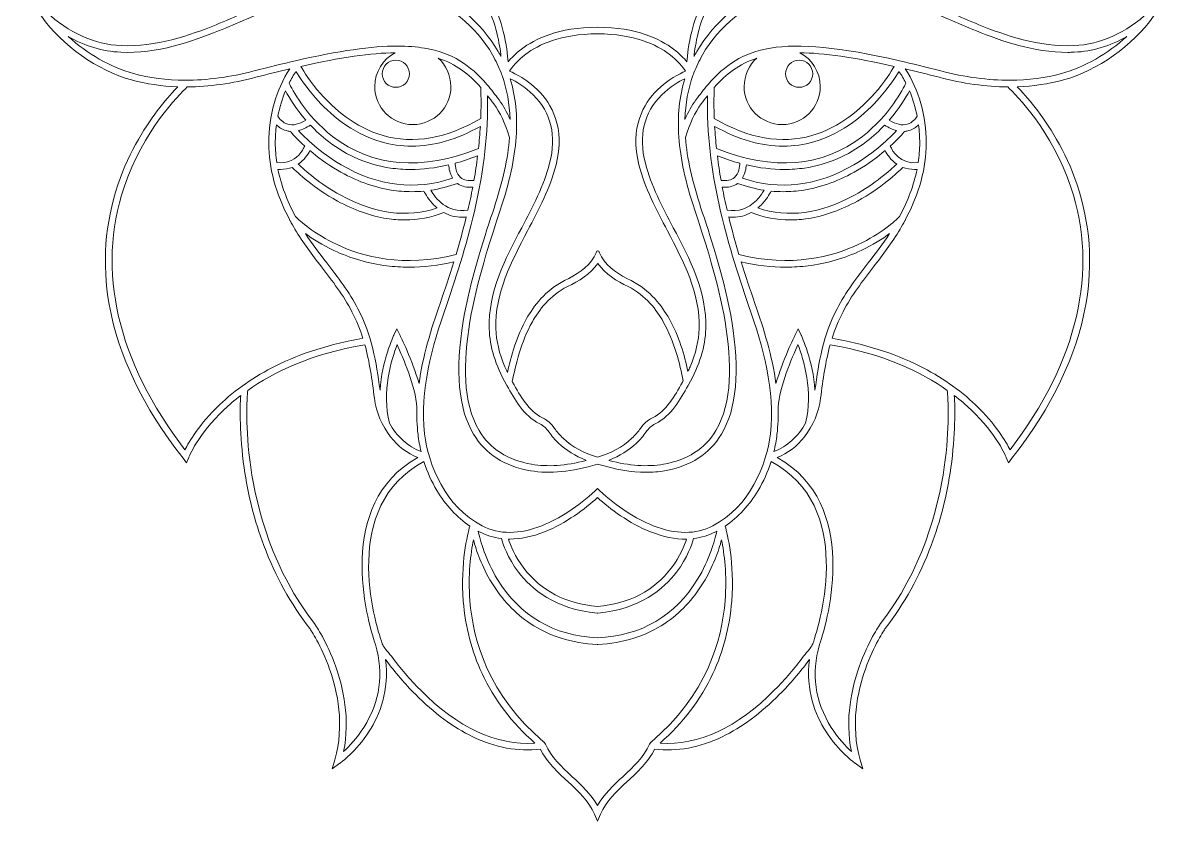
# Model space of a CAD drawing. Extents: x 126 to 8914, y -5970 to -48.
# Drawn here: x 126 to 2874, y -2950 to -1042 of the extents above; entities that cross this region are included whole.
import ezdxf

# ---------------------------------------------------------------- set-up
doc = ezdxf.new("R2010")
doc.units = 0
doc.header["$MEASUREMENT"] = 0
doc.layers.add('Layer 1', color=7, linetype='Continuous')

msp = doc.modelspace()

# ---------------------------------------------------------------- linework, layer by layer
at = {"layer": 'Layer 1', "lineweight": 0}
for points, knots in [([(2818.2, -1015.3), (2765, -1065), (2703.3, -1092.9), (2639.9, -1095.7), (2556.4, -1099.4), (2474.4, -1071), (2412.3, -1045.8), (2390.1, -1036.9), (2367.8, -1027.2), (2346.2, -1017.8), (2338, -1014.2), (2329.7, -1010.7), (2321.4, -1007.1), (2370.2, -1008), (2426, -1006.8), (2512.8, -924.2), (2568.5, -871.3), (2641.9, -797.7), (2625.5, -711.4), (2622.2, -694), (2610.8, -652.6), (2559.8, -612.1), (2565, -621.9), (2601.6, -692.4), (2569.2, -747.3), (2553.9, -773.3), (2526.5, -791.3), (2469.7, -803.5), (2455.3, -806.6), (2439.5, -809), (2422.5, -810.6), (2491.6, -734.3), (2533.4, -634.2), (2546.8, -512.6), (2561.6, -378), (2537.8, -251.8), (2515.2, -169.7), (2510.5, -152.8), (2505.4, -135.8), (2499.9, -119.2), (2495.8, -106.9), (2490.7, -97.4), (2484.7, -90.8), (2484.7, -90.8), (2488.8, -88.5), (2488.8, -88.5), (2487.9, -87), (2467.2, -52.3), (2420.3, -49.9), (2389.9, -48.4), (2355.8, -60.8), (2318.9, -87), (2293.4, -105), (2266.5, -129.8), (2238.3, -160.9), (2186.6, -191.5), (2146.1, -218.9), (2111, -247.1), (2058.7, -289.1), (2001.1, -329.2), (1934, -338.5), (1877.1, -346.5), (1826, -328.7), (1771.8, -310), (1743.8, -300.3), (1714.9, -290.2), (1685.2, -284.1), (1598.3, -266.2), (1534.6, -281.6), (1500, -328.6), (1465.4, -281.6), (1401.7, -266.2), (1314.8, -284.1), (1285.1, -290.2), (1256.2, -300.3), (1228.2, -310), (1174, -328.7), (1122.9, -346.5), (1066, -338.5), (998.9, -329.2), (941.3, -289.1), (889, -247.1), (853.9, -218.9), (813.4, -191.5), (761.7, -160.9), (733.5, -129.8), (706.6, -105), (681.1, -87), (644.2, -60.8), (610.1, -48.3), (579.7, -49.9), (532.8, -52.3), (512.1, -87), (511.2, -88.5), (511.2, -88.5), (515.3, -90.8), (515.3, -90.8), (509.3, -97.4), (504.2, -106.9), (500.1, -119.2), (494.6, -135.8), (489.5, -152.8), (484.8, -169.7), (462.2, -251.8), (438.4, -378), (453.2, -512.6), (466.6, -634.2), (508.4, -734.3), (577.5, -810.6), (560.5, -809), (544.7, -806.6), (530.3, -803.5), (473.5, -791.3), (446.1, -773.3), (430.8, -747.3), (398.4, -692.4), (435, -621.9), (440.2, -612.1), (389.2, -652.6), (377.8, -694), (374.5, -711.4), (358.1, -797.7), (431.5, -871.3), (487.2, -924.2), (574, -1006.8), (629.8, -1008), (678.6, -1007.1), (670.3, -1010.7), (662, -1014.2), (653.8, -1017.8), (632.2, -1027.2), (609.9, -1036.9), (587.7, -1045.8), (525.6, -1071), (443.6, -1099.4), (360.1, -1095.7), (296.7, -1092.9), (235, -1065), (181.8, -1015.3), (181.8, -1015.3), (125.6, -962.7), (125.6, -962.7), (125.6, -962.7), (169.9, -1025.6), (169.9, -1025.6), (219.5, -1095.9), (304.1, -1155.6), (385.5, -1177.8), (420.7, -1187.4), (457.7, -1192.8), (496.2, -1194.1), (485.3, -1205.2), (470, -1221.9), (452.7, -1244), (422.4, -1282.9), (380.4, -1346.6), (352.7, -1428.6), (321.6, -1520.9), (314.5, -1617.2), (331.8, -1714.7), (353.2, -1836.3), (412.7, -1960.2), (508.5, -2082.8), (508.5, -2082.8), (517, -2093.8), (517, -2093.8), (517, -2093.8), (522.1, -2080.8), (522.1, -2080.8), (522.3, -2080.3), (543.7, -2026.1), (607, -1966), (618.2, -1955.3), (631.3, -1944), (646.4, -1932.5), (644.6, -1962.4), (643.3, -2025.3), (654.7, -2105.3), (663.9, -2170.2), (679.7, -2232.8), (701.7, -2291.3), (729.1, -2364.4), (766.1, -2431.2), (811.9, -2490), (813.7, -2492.8), (839.3, -2530.8), (859.2, -2586.9), (878, -2640), (895.4, -2720.7), (871.6, -2803.6), (871.6, -2803.6), (865.3, -2825.4), (865.3, -2825.4), (865.3, -2825.4), (883.8, -2812.2), (883.8, -2812.2), (885.3, -2811.1), (922.6, -2784.3), (953.8, -2735.3), (978.5, -2696.6), (1003, -2637.5), (992.6, -2563.6), (993.2, -2564.3), (993.7, -2565.1), (994.2, -2565.7), (1015.9, -2594.9), (1039.4, -2622.3), (1064.2, -2647.2), (1108.9, -2692.2), (1155.1, -2726.3), (1201.4, -2748.7), (1255.4, -2774.7), (1309.8, -2784.7), (1363.3, -2778.5), (1378.6, -2809.1), (1404, -2832.8), (1428.7, -2855.8), (1454.9, -2880.1), (1479.6, -2903.2), (1492.7, -2933.5), (1492.7, -2933.5), (1500, -2950.2), (1500, -2950.2), (1500, -2950.2), (1507.3, -2933.5), (1507.3, -2933.5), (1520.4, -2903.2), (1545.1, -2880.1), (1571.3, -2855.8), (1596, -2832.8), (1621.4, -2809.1), (1636.7, -2778.5), (1690.2, -2784.7), (1744.6, -2774.7), (1798.6, -2748.7), (1844.9, -2726.3), (1891.1, -2692.2), (1935.8, -2647.2), (1960.6, -2622.3), (1984.1, -2594.9), (2005.8, -2565.7), (2006.3, -2565.1), (2006.8, -2564.3), (2007.4, -2563.6), (1997, -2637.5), (2021.5, -2696.6), (2046.2, -2735.3), (2077.4, -2784.3), (2114.7, -2811.1), (2116.2, -2812.2), (2116.2, -2812.2), (2134.7, -2825.4), (2134.7, -2825.4), (2134.7, -2825.4), (2128.4, -2803.6), (2128.4, -2803.6), (2104.6, -2720.7), (2122, -2640), (2140.8, -2586.9), (2160.7, -2530.8), (2186.3, -2492.7), (2188.1, -2490), (2233.9, -2431.2), (2270.9, -2364.4), (2298.3, -2291.3), (2320.3, -2232.8), (2336.1, -2170.2), (2345.3, -2105.3), (2356.7, -2025.3), (2355.4, -1962.4), (2353.6, -1932.5), (2368.7, -1944), (2381.8, -1955.3), (2393, -1966), (2456.3, -2026.1), (2477.7, -2080.3), (2477.9, -2080.8), (2477.9, -2080.8), (2482.9, -2093.8), (2482.9, -2093.8), (2482.9, -2093.8), (2491.5, -2082.8), (2491.5, -2082.8), (2587.3, -1960.2), (2646.8, -1836.3), (2668.2, -1714.7), (2685.5, -1617.2), (2678.4, -1520.9), (2647.3, -1428.6), (2619.6, -1346.6), (2577.6, -1282.9), (2547.3, -1244), (2530, -1221.9), (2514.7, -1205.2), (2503.8, -1194.1), (2542.3, -1192.8), (2579.3, -1187.4), (2614.5, -1177.8), (2695.9, -1155.6), (2780.5, -1095.9), (2830.1, -1025.6), (2830.1, -1025.6), (2874.4, -962.7), (2874.4, -962.7), (2874.4, -962.7), (2818.2, -1015.3), (2818.2, -1015.3)], [0, 0, 0, 0, 1, 1, 1, 2, 2, 2, 3, 3, 3, 4, 4, 4, 5, 5, 5, 6, 6, 6, 7, 7, 7, 8, 8, 8, 9, 9, 9, 10, 10, 10, 11, 11, 11, 12, 12, 12, 13, 13, 13, 14, 14, 14, 15, 15, 15, 16, 16, 16, 17, 17, 17, 18, 18, 18, 19, 19, 19, 20, 20, 20, 21, 21, 21, 22, 22, 22, 23, 23, 23, 24, 24, 24, 25, 25, 25, 26, 26, 26, 27, 27, 27, 28, 28, 28, 29, 29, 29, 30, 30, 30, 31, 31, 31, 32, 32, 32, 33, 33, 33, 34, 34, 34, 35, 35, 35, 36, 36, 36, 37, 37, 37, 38, 38, 38, 39, 39, 39, 40, 40, 40, 41, 41, 41, 42, 42, 42, 43, 43, 43, 44, 44, 44, 45, 45, 45, 46, 46, 46, 47, 47, 47, 48, 48, 48, 49, 49, 49, 50, 50, 50, 51, 51, 51, 52, 52, 52, 53, 53, 53, 54, 54, 54, 55, 55, 55, 56, 56, 56, 57, 57, 57, 58, 58, 58, 59, 59, 59, 60, 60, 60, 61, 61, 61, 62, 62, 62, 63, 63, 63, 64, 64, 64, 65, 65, 65, 66, 66, 66, 67, 67, 67, 68, 68, 68, 69, 69, 69, 70, 70, 70, 71, 71, 71, 72, 72, 72, 73, 73, 73, 74, 74, 74, 75, 75, 75, 76, 76, 76, 77, 77, 77, 78, 78, 78, 79, 79, 79, 80, 80, 80, 81, 81, 81, 82, 82, 82, 83, 83, 83, 84, 84, 84, 85, 85, 85, 86, 86, 86, 87, 87, 87, 88, 88, 88, 89, 89, 89, 90, 90, 90, 91, 91, 91, 92, 92, 92, 93, 93, 93, 94, 94, 94, 95, 95, 95, 96, 96, 96, 97, 97, 97, 98, 98, 98, 99, 99, 99, 100, 100, 100, 101, 101, 101, 102, 102, 102, 102]), ([(498.1, -912.7), (423.1, -841.4), (386.8, -774.2), (390.3, -712.9), (391.5, -691.2), (397.7, -673.1), (405.2, -658.7), (398.1, -687.3), (396.5, -723.6), (417.5, -755.9), (452.4, -809.6), (538.1, -833.8), (672.9, -828.3), (672.9, -828.3), (672.9, -828.3), (672.9, -828.3), (672.9, -828.3), (672.9, -828.3), (673, -828.3), (706.6, -826.9), (743.4, -823.7), (783.1, -818.6), (951.4, -797), (1079.7, -825), (1164.3, -901.8), (1221.6, -953.9), (1247.5, -1019.4), (1259.1, -1065.2), (1264.7, -1087.2), (1267.6, -1106.8), (1269.1, -1122), (1269.1, -1122), (1269.1, -1122), (1269.1, -1122), (1269.1, -1122), (1269.1, -1121.9), (1269.1, -1121.9), (1267.1, -1118), (1264.9, -1114.1), (1262.7, -1110.2), (1221, -1037.7), (1151.5, -981.1), (1072, -955.1), (995.2, -929.9), (904.6, -930.9), (810, -958), (778, -967.2), (746.6, -978.9), (715.9, -991.4), (715.9, -991.4), (715.9, -991.4), (715.9, -991.4), (715.9, -991.4), (715.9, -991.4), (715.9, -991.4), (704.5, -990.7), (693.3, -991), (682.5, -991.2), (633.4, -992.2), (582.7, -993.2), (498.1, -912.7)], [0, 0, 0, 0, 1, 1, 1, 2, 2, 2, 3, 3, 3, 4, 4, 4, 5, 5, 5, 6, 6, 6, 7, 7, 7, 8, 8, 8, 9, 9, 9, 10, 10, 10, 11, 11, 11, 12, 12, 12, 13, 13, 13, 14, 14, 14, 15, 15, 15, 16, 16, 16, 17, 17, 17, 18, 18, 18, 19, 19, 19, 20, 20, 20, 20]), ([(2582.5, -755.9), (2603.5, -723.6), (2601.9, -687.3), (2594.8, -658.7), (2602.3, -673.1), (2608.5, -691.2), (2609.7, -712.9), (2613.2, -774.2), (2576.9, -841.4), (2501.9, -912.7), (2417.3, -993.2), (2366.6, -992.2), (2317.5, -991.2), (2306.7, -991), (2295.5, -990.7), (2284.1, -991.4), (2284.1, -991.4), (2284.1, -991.4), (2284.1, -991.4), (2284.1, -991.4), (2284.1, -991.4), (2284.1, -991.4), (2253.4, -978.9), (2222, -967.2), (2190, -958), (2095.4, -930.9), (2004.8, -929.9), (1928, -955.1), (1848.5, -981.1), (1779, -1037.7), (1737.3, -1110.2), (1735.1, -1114.1), (1732.9, -1118), (1730.9, -1122), (1730.9, -1122), (1730.9, -1122), (1730.9, -1122), (1732.4, -1106.8), (1735.3, -1087.2), (1740.9, -1065.2), (1752.5, -1019.4), (1778.4, -953.9), (1835.7, -901.8), (1920.3, -825), (2048.6, -797), (2216.9, -818.6), (2256.6, -823.7), (2293.4, -826.9), (2327, -828.3), (2327.1, -828.3), (2327.1, -828.3), (2327.1, -828.3), (2327.1, -828.3), (2327.1, -828.3), (2327.1, -828.3), (2461.9, -833.8), (2547.6, -809.6), (2582.5, -755.9)], [0, 0, 0, 0, 1, 1, 1, 2, 2, 2, 3, 3, 3, 4, 4, 4, 5, 5, 5, 6, 6, 6, 7, 7, 7, 8, 8, 8, 9, 9, 9, 10, 10, 10, 11, 11, 11, 12, 12, 12, 13, 13, 13, 14, 14, 14, 15, 15, 15, 16, 16, 16, 17, 17, 17, 18, 18, 18, 19, 19, 19, 19]), ([(1681.9, -1104), (1650.5, -1080.2), (1593.4, -1051.8), (1500, -1051.8), (1406.6, -1051.8), (1349.5, -1080.2), (1318.1, -1104), (1303.9, -1114.8), (1293.5, -1125.6), (1286.1, -1134.7), (1286.1, -1134.7), (1286.1, -1134.7), (1286.1, -1134.7), (1285.1, -1118.2), (1282.3, -1092.3), (1274.6, -1061.9), (1262.5, -1013.9), (1235.4, -945.2), (1175, -890.2), (1174.5, -889.7), (1173.9, -889.2), (1173.3, -888.7), (1176.6, -876.8), (1189.6, -837.3), (1227.3, -800.6), (1286.8, -742.8), (1380.8, -718.2), (1499.3, -729.4), (1499.3, -729.4), (1500, -729.5), (1500, -729.5), (1500, -729.5), (1500.7, -729.4), (1500.7, -729.4), (1619.2, -718.2), (1713.2, -742.8), (1772.7, -800.6), (1810.4, -837.3), (1823.4, -876.8), (1826.7, -888.7), (1826.1, -889.2), (1825.5, -889.7), (1825, -890.2), (1764.6, -945.2), (1737.5, -1013.9), (1725.4, -1061.9), (1717.7, -1092.3), (1714.9, -1118.2), (1713.9, -1134.7), (1713.9, -1134.7), (1713.9, -1134.7), (1713.9, -1134.7), (1706.5, -1125.6), (1696.1, -1114.8), (1681.9, -1104)], [0, 0, 0, 0, 1, 1, 1, 2, 2, 2, 3, 3, 3, 4, 4, 4, 5, 5, 5, 6, 6, 6, 7, 7, 7, 8, 8, 8, 9, 9, 9, 10, 10, 10, 11, 11, 11, 12, 12, 12, 13, 13, 13, 14, 14, 14, 15, 15, 15, 16, 16, 16, 17, 17, 17, 18, 18, 18, 18]), ([(233.6, -1073.7), (273.4, -1096.7), (316, -1109.6), (359.4, -1111.5), (446, -1115.4), (530.1, -1086.3), (593.7, -1060.5), (616, -1051.5), (638.4, -1041.7), (660.1, -1032.3), (710, -1010.7), (761.5, -988.3), (814.3, -973.2), (905.9, -947), (993.3, -945.9), (1067, -970.1), (1142.9, -994.9), (1209.2, -1048.9), (1249, -1118.1), (1257, -1132), (1263.8, -1146.3), (1269.5, -1161.2), (1270.2, -1163.1), (1271, -1165.1), (1271.7, -1167), (1283.4, -1199.6), (1289.7, -1234.5), (1290.7, -1272.3), (1282.9, -1254.3), (1274.2, -1238.7), (1264.7, -1225.8), (1255.1, -1212.8), (1245.7, -1200.7), (1236.2, -1189.6), (1235.9, -1189.3), (1235.7, -1189.1), (1235.5, -1188.8), (1195.4, -1142.3), (1153, -1112.9), (1086.3, -1101.8), (1066.9, -1098.6), (1045.7, -1096.9), (1022, -1096.9), (960.1, -1096.9), (881.5, -1108.2), (777.7, -1131.9), (777.7, -1131.9), (777.6, -1131.9), (777.6, -1131.9), (777.6, -1131.9), (777.6, -1131.9), (777.6, -1131.9), (746.9, -1138.9), (714, -1147), (678.6, -1156.3), (620.8, -1171.3), (565.5, -1178.8), (513.3, -1178.6), (513.3, -1178.6), (513.3, -1178.6), (513.3, -1178.6), (513.3, -1178.6), (512.9, -1178.2), (512.9, -1178.2), (512.9, -1178.3), (512.7, -1178.4), (512.5, -1178.6), (469.4, -1178.4), (428.4, -1173.1), (389.7, -1162.6), (335, -1147.6), (278.7, -1115), (233.6, -1073.7)], [0, 0, 0, 0, 1, 1, 1, 2, 2, 2, 3, 3, 3, 4, 4, 4, 5, 5, 5, 6, 6, 6, 7, 7, 7, 8, 8, 8, 9, 9, 9, 10, 10, 10, 11, 11, 11, 12, 12, 12, 13, 13, 13, 14, 14, 14, 15, 15, 15, 16, 16, 16, 17, 17, 17, 18, 18, 18, 19, 19, 19, 20, 20, 20, 21, 21, 21, 22, 22, 22, 23, 23, 23, 24, 24, 24, 24]), ([(2610.3, -1162.6), (2571.6, -1173.1), (2530.6, -1178.4), (2487.5, -1178.6), (2487.3, -1178.4), (2487.1, -1178.3), (2487.1, -1178.2), (2487.1, -1178.2), (2486.7, -1178.6), (2486.7, -1178.6), (2486.7, -1178.6), (2486.7, -1178.6), (2486.7, -1178.6), (2434.5, -1178.8), (2379.2, -1171.3), (2321.4, -1156.3), (2286, -1147), (2253.1, -1138.9), (2222.4, -1131.9), (2222.4, -1131.9), (2222.4, -1131.9), (2222.4, -1131.9), (2222.4, -1131.9), (2222.3, -1131.9), (2222.3, -1131.9), (2078.8, -1099.2), (1983.7, -1090.1), (1913.7, -1101.8), (1847, -1112.9), (1804.6, -1142.3), (1764.5, -1188.8), (1764.3, -1189.1), (1764.1, -1189.4), (1763.8, -1189.6), (1754.3, -1200.7), (1744.9, -1212.8), (1735.3, -1225.8), (1725.8, -1238.7), (1717.1, -1254.3), (1709.3, -1272.3), (1710.3, -1234.5), (1716.6, -1199.6), (1728.3, -1167.1), (1729, -1165.1), (1729.8, -1163.1), (1730.5, -1161.1), (1736.2, -1146.3), (1743, -1132), (1751, -1118.1), (1790.8, -1048.9), (1857.1, -994.9), (1933, -970.1), (2006.7, -945.9), (2094.1, -947), (2185.7, -973.2), (2238.5, -988.3), (2290, -1010.7), (2339.9, -1032.3), (2361.6, -1041.7), (2384, -1051.5), (2406.3, -1060.5), (2466.1, -1084.7), (2543.9, -1111.9), (2624.9, -1111.9), (2630.1, -1111.9), (2635.4, -1111.7), (2640.6, -1111.5), (2684, -1109.6), (2726.6, -1096.7), (2766.4, -1073.7), (2721.3, -1115), (2665, -1147.6), (2610.3, -1162.6)], [0, 0, 0, 0, 1, 1, 1, 2, 2, 2, 3, 3, 3, 4, 4, 4, 5, 5, 5, 6, 6, 6, 7, 7, 7, 8, 8, 8, 9, 9, 9, 10, 10, 10, 11, 11, 11, 12, 12, 12, 13, 13, 13, 14, 14, 14, 15, 15, 15, 16, 16, 16, 17, 17, 17, 18, 18, 18, 19, 19, 19, 20, 20, 20, 21, 21, 21, 22, 22, 22, 23, 23, 23, 24, 24, 24, 24]), ([(1642.8, -1202.1), (1610.3, -1234.3), (1576.4, -1291.5), (1599.1, -1380.8), (1613.3, -1436.2), (1640.7, -1488.3), (1667.3, -1538.7), (1705.8, -1612), (1745.7, -1687.7), (1743.3, -1772.6), (1742.4, -1801.4), (1735.2, -1832), (1721.5, -1863.7), (1719.9, -1867.4), (1718.3, -1871.2), (1716.5, -1874.9), (1708.1, -1837.1), (1694.7, -1790), (1671.2, -1748.4), (1654.9, -1719.6), (1626, -1680.5), (1580.4, -1657.9), (1553.5, -1644.6), (1525, -1627.6), (1509.7, -1601.3), (1507.2, -1596.9), (1505, -1592.3), (1503.3, -1587.4), (1503.3, -1587.4), (1500.8, -1586.6), (1500.8, -1586.6), (1500.8, -1586.6), (1498.3, -1587.4), (1498.3, -1587.4), (1496.6, -1592.3), (1494.4, -1596.9), (1491.9, -1601.3), (1476.5, -1627.6), (1448, -1644.6), (1421.2, -1657.9), (1375.6, -1680.5), (1346.7, -1719.6), (1330.4, -1748.4), (1306.4, -1790.9), (1293, -1839), (1284.6, -1877.2), (1282.4, -1872.7), (1280.4, -1868.2), (1278.5, -1863.7), (1264.9, -1832), (1257.6, -1801.4), (1256.7, -1772.6), (1254.3, -1687.7), (1294.2, -1612), (1332.7, -1538.7), (1359.3, -1488.3), (1386.7, -1436.2), (1400.9, -1380.8), (1423.6, -1291.5), (1389.7, -1234.3), (1357.2, -1202.1), (1331.7, -1176.8), (1303.6, -1162.8), (1289.7, -1156.8), (1295.4, -1147.8), (1307.4, -1131.8), (1328.5, -1116), (1358, -1093.9), (1411.6, -1067.6), (1500, -1067.6), (1588.4, -1067.6), (1642, -1093.9), (1671.5, -1116), (1692.6, -1131.8), (1704.7, -1147.9), (1710.3, -1156.8), (1696.4, -1162.8), (1668.3, -1176.8), (1642.8, -1202.1)], [0, 0, 0, 0, 1, 1, 1, 2, 2, 2, 3, 3, 3, 4, 4, 4, 5, 5, 5, 6, 6, 6, 7, 7, 7, 8, 8, 8, 9, 9, 9, 10, 10, 10, 11, 11, 11, 12, 12, 12, 13, 13, 13, 14, 14, 14, 15, 15, 15, 16, 16, 16, 17, 17, 17, 18, 18, 18, 19, 19, 19, 20, 20, 20, 21, 21, 21, 22, 22, 22, 23, 23, 23, 24, 24, 24, 25, 25, 25, 26, 26, 26, 26]), ([(967.1, -1193.6), (967.1, -1243.9), (1007.9, -1284.6), (1058.1, -1284.6), (1108.4, -1284.6), (1149.2, -1243.9), (1149.2, -1193.6), (1149.2, -1166.7), (1137.5, -1142.5), (1119, -1125.9), (1161.3, -1139.5), (1192, -1163.4), (1220.6, -1195.8), (1221.6, -1220.8), (1221.6, -1245.6), (1220.6, -1270), (1138.9, -1318.1), (1060.4, -1331.8), (987, -1310.8), (919.4, -1291.5), (868.4, -1245.6), (837.5, -1210.5), (813.2, -1183), (797.2, -1157.6), (790.1, -1145.3), (790.1, -1145.3), (790.1, -1145.3), (790.1, -1145.3), (886, -1123.8), (958.8, -1113.4), (1016.3, -1112.7), (987.1, -1127.9), (967.1, -1158.4), (967.1, -1193.6)], [0, 0, 0, 0, 1, 1, 1, 2, 2, 2, 3, 3, 3, 4, 4, 4, 5, 5, 5, 6, 6, 6, 7, 7, 7, 8, 8, 8, 9, 9, 9, 10, 10, 10, 11, 11, 11, 11]), ([(1881, -1125.9), (1862.5, -1142.5), (1850.8, -1166.7), (1850.8, -1193.6), (1850.8, -1243.9), (1891.6, -1284.6), (1941.9, -1284.6), (1992.1, -1284.6), (2032.9, -1243.9), (2032.9, -1193.6), (2032.9, -1158.4), (2012.9, -1127.9), (1983.7, -1112.7), (2041.2, -1113.4), (2114, -1123.8), (2209.9, -1145.3), (2209.9, -1145.3), (2209.9, -1145.3), (2209.9, -1145.3), (2202.8, -1157.6), (2186.8, -1183), (2162.5, -1210.5), (2131.6, -1245.6), (2080.6, -1291.5), (2013, -1310.8), (1939.6, -1331.8), (1861.1, -1318.1), (1779.4, -1270), (1778.4, -1245.6), (1778.4, -1220.8), (1779.4, -1195.8), (1808, -1163.4), (1838.7, -1139.5), (1881, -1125.9)], [0, 0, 0, 0, 1, 1, 1, 2, 2, 2, 3, 3, 3, 4, 4, 4, 5, 5, 5, 6, 6, 6, 7, 7, 7, 8, 8, 8, 9, 9, 9, 10, 10, 10, 11, 11, 11, 11]), ([(595.3, -1955.2), (547.4, -2001), (523, -2042.7), (512.9, -2062.7), (350.9, -1850.5), (300.6, -1633.4), (367.5, -1434.4), (412.7, -1299.8), (497.9, -1213.9), (518.6, -1194.5), (570.6, -1194.1), (625.4, -1186.5), (682.6, -1171.6), (711.2, -1164.1), (738.2, -1157.4), (763.6, -1151.4), (763.6, -1151.4), (763.6, -1151.4), (763.6, -1151.4), (731.4, -1200.8), (713.3, -1264.1), (713.4, -1328.8), (713.5, -1388.5), (729.9, -1448.5), (763.3, -1511.8), (763.3, -1511.8), (762.8, -1512.3), (762.8, -1512.3), (762.9, -1512.5), (763.6, -1513.2), (764.6, -1514.3), (768.3, -1521.1), (772.2, -1528), (776.2, -1534.9), (794.9, -1566.8), (817.6, -1596.2), (839.6, -1624.7), (865.6, -1658.5), (892.5, -1693.5), (912.6, -1732.3), (923.7, -1753.8), (932.2, -1774.8), (938.9, -1795.8), (861.9, -1809), (791.8, -1831.1), (730.4, -1861.6), (679.1, -1887.2), (633.6, -1918.7), (595.3, -1955.2)], [0, 0, 0, 0, 1, 1, 1, 2, 2, 2, 3, 3, 3, 4, 4, 4, 5, 5, 5, 6, 6, 6, 7, 7, 7, 8, 8, 8, 9, 9, 9, 10, 10, 10, 11, 11, 11, 12, 12, 12, 13, 13, 13, 14, 14, 14, 15, 15, 15, 16, 16, 16, 16]), ([(1049.9, -1163.1), (1049.9, -1181), (1035.4, -1195.5), (1017.5, -1195.5), (999.6, -1195.5), (985.1, -1181), (985.1, -1163.1), (985.1, -1145.2), (999.6, -1130.8), (1017.5, -1130.8), (1035.4, -1130.8), (1049.9, -1145.2), (1049.9, -1163.1)], [0, 0, 0, 0, 1, 1, 1, 2, 2, 2, 3, 3, 3, 4, 4, 4, 4]), ([(1982.5, -1130.8), (2000.4, -1130.8), (2014.9, -1145.2), (2014.9, -1163.1), (2014.9, -1181), (2000.4, -1195.5), (1982.5, -1195.5), (1964.6, -1195.5), (1950.1, -1181), (1950.1, -1163.1), (1950.1, -1145.2), (1964.6, -1130.8), (1982.5, -1130.8)], [0, 0, 0, 0, 1, 1, 1, 2, 2, 2, 3, 3, 3, 4, 4, 4, 4]), ([(2632.5, -1434.4), (2699.4, -1633.4), (2649.1, -1850.5), (2487.1, -2062.7), (2477, -2042.7), (2452.6, -2001), (2404.7, -1955.2), (2366.4, -1918.7), (2320.9, -1887.2), (2269.6, -1861.6), (2208.2, -1831.1), (2138.1, -1809), (2061.1, -1795.8), (2067.8, -1774.8), (2076.3, -1753.8), (2087.4, -1732.3), (2107.5, -1693.5), (2134.4, -1658.5), (2160.4, -1624.7), (2182.4, -1596.2), (2205.1, -1566.8), (2223.8, -1534.9), (2227.8, -1528), (2231.7, -1521.1), (2235.4, -1514.3), (2236.4, -1513.2), (2237.1, -1512.5), (2237.2, -1512.3), (2237.2, -1512.3), (2236.7, -1511.8), (2236.7, -1511.8), (2270.1, -1448.5), (2286.5, -1388.5), (2286.6, -1328.8), (2286.7, -1264.1), (2268.6, -1200.8), (2236.4, -1151.4), (2236.4, -1151.4), (2236.4, -1151.4), (2236.4, -1151.4), (2261.8, -1157.4), (2288.8, -1164.1), (2317.4, -1171.6), (2374.6, -1186.5), (2429.4, -1194.1), (2481.4, -1194.5), (2502.1, -1213.9), (2587.3, -1299.8), (2632.5, -1434.4)], [0, 0, 0, 0, 1, 1, 1, 2, 2, 2, 3, 3, 3, 4, 4, 4, 5, 5, 5, 6, 6, 6, 7, 7, 7, 8, 8, 8, 9, 9, 9, 10, 10, 10, 11, 11, 11, 12, 12, 12, 13, 13, 13, 14, 14, 14, 15, 15, 15, 16, 16, 16, 16]), ([(778.7, -1157.3), (787, -1171), (802.5, -1194.7), (825.3, -1220.6), (857.6, -1257.4), (911.1, -1305.6), (982.5, -1326), (1006.3, -1332.8), (1030.5, -1336.2), (1055.1, -1336.2), (1108.3, -1336.2), (1163.4, -1320.4), (1219.7, -1288.8), (1218.7, -1306.6), (1217.2, -1324.2), (1215.4, -1341.6), (1079.6, -1396.2), (962.2, -1386.6), (866.3, -1312.9), (801, -1262.7), (768.2, -1198.2), (762.2, -1185.5), (767.2, -1175.7), (772.7, -1166.2), (778.7, -1157.3)], [0, 0, 0, 0, 1, 1, 1, 2, 2, 2, 3, 3, 3, 4, 4, 4, 5, 5, 5, 6, 6, 6, 7, 7, 7, 8, 8, 8, 8]), ([(1291, -1174.9), (1305.2, -1181.7), (1326.8, -1194.1), (1346.4, -1213.7), (1389.1, -1256.3), (1402.3, -1311.3), (1385.5, -1376.9), (1371.9, -1430.5), (1344.9, -1481.7), (1318.7, -1531.4), (1279.2, -1606.4), (1238.3, -1684.1), (1240.9, -1773), (1242.1, -1815.1), (1256, -1860.2), (1282.2, -1906.9), (1282.2, -1906.9), (1283.2, -1908.7), (1283.2, -1908.7), (1302.1, -1942.4), (1323.5, -1980.6), (1360.8, -1999.9), (1373.3, -2006.4), (1376.4, -2009.6), (1384, -2020.3), (1390.4, -2029.3), (1398.1, -2038.1), (1407, -2046.4), (1425.3, -2063.6), (1447.4, -2077.5), (1472.1, -2087.3), (1472.1, -2087.3), (1471.6, -2087.4), (1471.6, -2087.4), (1471.6, -2087.4), (1472.8, -2087.8), (1472.8, -2087.8), (1423.8, -2100.7), (1380.9, -2103.6), (1342.2, -2096.9), (1285, -2086.9), (1242.8, -2059.9), (1216.9, -2016.6), (1137.1, -1883.4), (1222.5, -1625.3), (1263.5, -1501.3), (1263.5, -1501.3), (1267.4, -1489.4), (1267.4, -1489.4), (1289.6, -1422.1), (1301.7, -1366.7), (1305.4, -1314.9), (1309.1, -1263.9), (1304.4, -1217.6), (1291, -1174.9)], [0, 0, 0, 0, 1, 1, 1, 2, 2, 2, 3, 3, 3, 4, 4, 4, 5, 5, 5, 6, 6, 6, 7, 7, 7, 8, 8, 8, 9, 9, 9, 10, 10, 10, 11, 11, 11, 12, 12, 12, 13, 13, 13, 14, 14, 14, 15, 15, 15, 16, 16, 16, 17, 17, 17, 18, 18, 18, 18]), ([(1694.6, -1314.9), (1698.3, -1366.7), (1710.4, -1422.1), (1732.6, -1489.4), (1732.6, -1489.4), (1736.5, -1501.3), (1736.5, -1501.3), (1777.5, -1625.3), (1862.9, -1883.4), (1783.1, -2016.6), (1757.2, -2059.9), (1715, -2086.9), (1657.8, -2096.9), (1619.1, -2103.6), (1576.2, -2100.7), (1527.2, -2087.8), (1527.2, -2087.8), (1528.4, -2087.4), (1528.4, -2087.4), (1528.4, -2087.4), (1527.9, -2087.3), (1527.9, -2087.3), (1552.6, -2077.5), (1574.7, -2063.6), (1593, -2046.4), (1601.9, -2038.1), (1609.6, -2029.3), (1616, -2020.3), (1623.6, -2009.6), (1626.7, -2006.4), (1639.2, -1999.9), (1676.5, -1980.6), (1697.9, -1942.4), (1716.8, -1908.7), (1716.8, -1908.7), (1717.8, -1906.9), (1717.8, -1906.9), (1744, -1860.2), (1757.9, -1815.1), (1759.1, -1773), (1761.7, -1684.1), (1720.8, -1606.4), (1681.3, -1531.4), (1655.1, -1481.7), (1628.1, -1430.5), (1614.5, -1376.9), (1597.7, -1311.3), (1610.9, -1256.3), (1653.6, -1213.7), (1673.2, -1194.1), (1694.8, -1181.7), (1709, -1174.9), (1695.6, -1217.6), (1690.9, -1263.9), (1694.6, -1314.9)], [0, 0, 0, 0, 1, 1, 1, 2, 2, 2, 3, 3, 3, 4, 4, 4, 5, 5, 5, 6, 6, 6, 7, 7, 7, 8, 8, 8, 9, 9, 9, 10, 10, 10, 11, 11, 11, 12, 12, 12, 13, 13, 13, 14, 14, 14, 15, 15, 15, 16, 16, 16, 17, 17, 17, 18, 18, 18, 18]), ([(2133.7, -1312.9), (2037.8, -1386.6), (1920.4, -1396.2), (1784.6, -1341.6), (1782.8, -1324.2), (1781.3, -1306.6), (1780.3, -1288.8), (1836.6, -1320.4), (1891.7, -1336.2), (1944.9, -1336.2), (1969.5, -1336.2), (1993.7, -1332.8), (2017.5, -1326), (2088.9, -1305.6), (2142.4, -1257.4), (2174.7, -1220.6), (2197.5, -1194.7), (2213, -1171), (2221.3, -1157.3), (2227.3, -1166.2), (2232.8, -1175.7), (2237.8, -1185.5), (2231.8, -1198.2), (2199, -1262.7), (2133.7, -1312.9)], [0, 0, 0, 0, 1, 1, 1, 2, 2, 2, 3, 3, 3, 4, 4, 4, 5, 5, 5, 6, 6, 6, 7, 7, 7, 8, 8, 8, 8]), ([(753.7, -1203.9), (762, -1219.4), (777.8, -1245.8), (802.3, -1274), (786.1, -1283.9), (771.6, -1287.3), (759.3, -1283.8), (746.5, -1280.2), (738.7, -1270), (735.4, -1264.6), (739.5, -1243.4), (745.7, -1223), (753.7, -1203.9)], [0, 0, 0, 0, 1, 1, 1, 2, 2, 2, 3, 3, 3, 4, 4, 4, 4]), ([(2240.7, -1283.8), (2228.4, -1287.3), (2213.9, -1283.9), (2197.7, -1274), (2222.2, -1245.8), (2238, -1219.4), (2246.3, -1203.9), (2254.3, -1223), (2260.5, -1243.4), (2264.6, -1264.5), (2261.3, -1270), (2253.5, -1280.2), (2240.7, -1283.8)], [0, 0, 0, 0, 1, 1, 1, 2, 2, 2, 3, 3, 3, 4, 4, 4, 4]), ([(1861.6, -1717.4), (1895.8, -1815.9), (1925.8, -1921.1), (1913.6, -2023.9), (1904.6, -2100.5), (1863.7, -2198.6), (1775.8, -2244.2), (1735, -2265.4), (1686.9, -2265.3), (1633, -2243.9), (1591.5, -2227.5), (1546.2, -2197.8), (1505.4, -2160.2), (1505.4, -2160.2), (1500, -2155.2), (1500, -2155.2), (1500, -2155.2), (1494.6, -2160.2), (1494.6, -2160.2), (1453.9, -2197.8), (1408.5, -2227.5), (1367, -2243.9), (1313.1, -2265.3), (1265, -2265.4), (1224.2, -2244.2), (1136.3, -2198.6), (1095.4, -2100.5), (1086.4, -2023.9), (1074.2, -1921.1), (1104.2, -1815.9), (1138.4, -1717.4), (1191.8, -1563.6), (1240.3, -1396.8), (1237, -1215.5), (1242, -1221.8), (1246.9, -1228.4), (1252, -1235.2), (1266.6, -1255), (1279.2, -1282), (1289.5, -1315.3), (1285.7, -1365.3), (1273.9, -1419.1), (1252.4, -1484.5), (1252.4, -1484.5), (1248.5, -1496.3), (1248.5, -1496.3), (1227.3, -1560.2), (1195.4, -1656.8), (1178.9, -1754.9), (1158.9, -1873.5), (1167.1, -1964.3), (1203.3, -2024.7), (1231.7, -2072.2), (1277.5, -2101.7), (1339.5, -2112.5), (1386.6, -2120.7), (1439.1, -2115.4), (1500, -2096.4), (1542.4, -2109.7), (1580.8, -2116.2), (1616, -2116.2), (1631.4, -2116.2), (1646.2, -2115), (1660.5, -2112.5), (1722.5, -2101.7), (1768.3, -2072.2), (1796.7, -2024.7), (1832.9, -1964.3), (1841.1, -1873.5), (1821.1, -1754.9), (1804.6, -1656.8), (1772.7, -1560.2), (1751.5, -1496.3), (1751.5, -1496.3), (1747.6, -1484.5), (1747.6, -1484.5), (1726.1, -1419.1), (1714.3, -1365.3), (1710.5, -1315.3), (1720.8, -1282), (1733.4, -1255), (1748, -1235.2), (1753.1, -1228.4), (1758, -1221.8), (1763, -1215.5), (1759.7, -1396.8), (1808.2, -1563.6), (1861.6, -1717.4)], [0, 0, 0, 0, 1, 1, 1, 2, 2, 2, 3, 3, 3, 4, 4, 4, 5, 5, 5, 6, 6, 6, 7, 7, 7, 8, 8, 8, 9, 9, 9, 10, 10, 10, 11, 11, 11, 12, 12, 12, 13, 13, 13, 14, 14, 14, 15, 15, 15, 16, 16, 16, 17, 17, 17, 18, 18, 18, 19, 19, 19, 20, 20, 20, 21, 21, 21, 22, 22, 22, 23, 23, 23, 24, 24, 24, 25, 25, 25, 26, 26, 26, 27, 27, 27, 28, 28, 28, 29, 29, 29, 29]), ([(729.2, -1328.8), (729.2, -1314.2), (730.1, -1299.8), (732, -1285.5), (737.6, -1291), (745.1, -1296.3), (754.8, -1299), (758.1, -1299.9), (761.4, -1300.5), (764.8, -1300.8), (764.8, -1300.8), (764.8, -1300.8), (764.8, -1300.8), (769.1, -1305.9), (781, -1319.3), (799.5, -1336), (799.5, -1336), (799.5, -1336), (799.5, -1336), (797.4, -1340.9), (793, -1349.5), (785.4, -1357.5), (771.7, -1371.8), (754.1, -1377.8), (732.8, -1375.5), (730.4, -1359.9), (729.2, -1344.3), (729.2, -1328.8)], [0, 0, 0, 0, 1, 1, 1, 2, 2, 2, 3, 3, 3, 4, 4, 4, 5, 5, 5, 6, 6, 6, 7, 7, 7, 8, 8, 8, 9, 9, 9, 9]), ([(856.1, -1325.1), (900.6, -1359.3), (950.5, -1380.7), (1004.6, -1388.5), (1020.3, -1390.8), (1036.4, -1392), (1052.8, -1392), (1082.2, -1392), (1112.6, -1388.3), (1143.9, -1381), (1144.6, -1389.3), (1146.7, -1401.8), (1153.5, -1412.7), (1153.5, -1412.7), (1153.5, -1412.7), (1153.5, -1412.7), (1064.8, -1442.9), (975.1, -1432.2), (886.6, -1380.6), (836.4, -1351.2), (800.4, -1316.1), (784.5, -1299), (784.5, -1299), (784.5, -1299), (784.5, -1299), (793.6, -1296.7), (803.2, -1292.3), (813.1, -1285.9), (825.5, -1299.1), (839.8, -1312.5), (856.1, -1325.1)], [0, 0, 0, 0, 1, 1, 1, 2, 2, 2, 3, 3, 3, 4, 4, 4, 5, 5, 5, 6, 6, 6, 7, 7, 7, 8, 8, 8, 9, 9, 9, 10, 10, 10, 10]), ([(2186.9, -1285.9), (2196.8, -1292.3), (2206.4, -1296.7), (2215.5, -1299), (2199.6, -1316), (2163.6, -1351.2), (2113.3, -1380.6), (2024.9, -1432.2), (1935.2, -1442.9), (1846.5, -1412.7), (1853.3, -1401.8), (1855.4, -1389.3), (1856.1, -1381), (1887.4, -1388.3), (1917.8, -1392), (1947.2, -1392), (1963.6, -1392), (1979.7, -1390.8), (1995.4, -1388.5), (2049.5, -1380.7), (2099.4, -1359.3), (2143.8, -1325.1), (2160.2, -1312.5), (2174.5, -1299.1), (2186.9, -1285.9)], [0, 0, 0, 0, 1, 1, 1, 2, 2, 2, 3, 3, 3, 4, 4, 4, 5, 5, 5, 6, 6, 6, 7, 7, 7, 8, 8, 8, 8]), ([(2267.2, -1375.6), (2223.4, -1380.2), (2205.5, -1347.8), (2200.5, -1336), (2219, -1319.3), (2230.9, -1305.8), (2235.2, -1300.8), (2238.6, -1300.5), (2241.9, -1299.9), (2245.2, -1299), (2254.9, -1296.3), (2262.4, -1291), (2268, -1285.5), (2269.9, -1299.8), (2270.8, -1314.2), (2270.8, -1328.8), (2270.8, -1344.3), (2269.6, -1359.9), (2267.2, -1375.6)], [0, 0, 0, 0, 1, 1, 1, 2, 2, 2, 3, 3, 3, 4, 4, 4, 5, 5, 5, 6, 6, 6, 6]), ([(811.8, -1346.8), (811.8, -1346.8), (811.8, -1346.8), (811.8, -1346.8), (829.6, -1361.9), (852, -1378.6), (878.2, -1394), (920.1, -1418.5), (963.4, -1434.4), (1006.7, -1441.2), (1022.9, -1443.8), (1039.2, -1445.1), (1055.4, -1445.1), (1065.2, -1445.1), (1075, -1444.6), (1084.7, -1443.7), (1088.6, -1451.4), (1096.4, -1464.7), (1108.6, -1477.1), (1111.1, -1479.5), (1113.6, -1481.8), (1116.2, -1484), (1044.7, -1508.4), (967.4, -1498.2), (885.9, -1453.7), (836.2, -1426.5), (799.1, -1393.5), (784.1, -1379.1), (798.4, -1369.3), (807.2, -1355.9), (811.8, -1346.8)], [0, 0, 0, 0, 1, 1, 1, 2, 2, 2, 3, 3, 3, 4, 4, 4, 5, 5, 5, 6, 6, 6, 7, 7, 7, 8, 8, 8, 9, 9, 9, 10, 10, 10, 10]), ([(1944.6, -1445.1), (1960.8, -1445.1), (1977.1, -1443.8), (1993.3, -1441.2), (2036.6, -1434.4), (2079.9, -1418.5), (2121.8, -1394), (2148.1, -1378.6), (2170.4, -1361.9), (2188.2, -1346.8), (2192.8, -1355.9), (2201.6, -1369.3), (2215.9, -1379.1), (2200.9, -1393.5), (2164.1, -1426.3), (2114.5, -1453.5), (2032.9, -1498.2), (1955.4, -1508.4), (1883.8, -1484), (1886.4, -1481.8), (1888.9, -1479.5), (1891.4, -1477.1), (1903.6, -1464.7), (1911.4, -1451.4), (1915.3, -1443.7), (1925, -1444.6), (1934.8, -1445.1), (1944.6, -1445.1)], [0, 0, 0, 0, 1, 1, 1, 2, 2, 2, 3, 3, 3, 4, 4, 4, 5, 5, 5, 6, 6, 6, 7, 7, 7, 8, 8, 8, 9, 9, 9, 9]), ([(1204.5, -1418), (1204.5, -1418), (1204.5, -1418), (1204.5, -1418), (1190.7, -1419.9), (1179.9, -1417.6), (1172.6, -1411.1), (1161.8, -1401.6), (1159.9, -1385), (1159.6, -1377.1), (1177.2, -1372.3), (1195.1, -1366.5), (1213.3, -1359.5), (1210.8, -1379.2), (1207.9, -1398.7), (1204.5, -1418)], [0, 0, 0, 0, 1, 1, 1, 2, 2, 2, 3, 3, 3, 4, 4, 4, 5, 5, 5, 5]), ([(1827.5, -1411.1), (1820.1, -1417.6), (1809.4, -1419.9), (1795.5, -1418), (1795.5, -1418), (1795.5, -1418), (1795.5, -1418), (1792.1, -1398.7), (1789.2, -1379.2), (1786.7, -1359.5), (1804.9, -1366.5), (1822.8, -1372.3), (1840.4, -1377.1), (1840.1, -1385), (1838.2, -1401.6), (1827.5, -1411.1)], [0, 0, 0, 0, 1, 1, 1, 2, 2, 2, 3, 3, 3, 4, 4, 4, 5, 5, 5, 5]), ([(741.3, -1391.9), (752, -1391.9), (761.2, -1390), (769.3, -1386.9), (781.8, -1399.3), (821.5, -1436.4), (877.9, -1467.4), (917.7, -1489.2), (957.5, -1503.3), (996.2, -1509.3), (1010.5, -1511.5), (1024.7, -1512.6), (1038.6, -1512.6), (1070.9, -1512.6), (1102.2, -1506.7), (1132.1, -1495), (1145.6, -1502.3), (1160.2, -1506.1), (1175.7, -1506.1), (1179.1, -1506.1), (1182.6, -1505.9), (1186, -1505.5), (1186, -1505.5), (1186, -1505.5), (1186, -1505.6), (1178.6, -1535.9), (1170.4, -1565.8), (1161.6, -1595.2), (1161.6, -1595.2), (1161.6, -1595.2), (1161.6, -1595.2), (1035.9, -1627.2), (937.5, -1600.1), (877, -1571.8), (822, -1546), (787.5, -1514.6), (777.5, -1504.7), (756.9, -1465.9), (743, -1428.5), (735.6, -1391.7), (737.6, -1391.8), (739.5, -1391.9), (741.3, -1391.9)], [0, 0, 0, 0, 1, 1, 1, 2, 2, 2, 3, 3, 3, 4, 4, 4, 5, 5, 5, 6, 6, 6, 7, 7, 7, 8, 8, 8, 9, 9, 9, 10, 10, 10, 11, 11, 11, 12, 12, 12, 13, 13, 13, 14, 14, 14, 14]), ([(2222.5, -1504.7), (2212.5, -1514.5), (2178.4, -1545.7), (2123.7, -1571.5), (2063.1, -1600), (1964.4, -1627.3), (1838.4, -1595.2), (1838.4, -1595.2), (1838.4, -1595.2), (1838.4, -1595.2), (1829.6, -1565.8), (1821.4, -1535.9), (1814, -1505.6), (1814, -1505.5), (1814, -1505.5), (1814, -1505.5), (1817.4, -1505.9), (1820.9, -1506.1), (1824.3, -1506.1), (1839.8, -1506.1), (1854.4, -1502.3), (1867.9, -1495), (1897.8, -1506.7), (1929.1, -1512.6), (1961.4, -1512.6), (1975.3, -1512.6), (1989.5, -1511.5), (2003.8, -1509.3), (2042.5, -1503.3), (2082.3, -1489.2), (2122.1, -1467.4), (2178.5, -1436.4), (2218.2, -1399.3), (2230.7, -1386.9), (2238.8, -1390), (2248, -1391.9), (2258.7, -1391.9), (2260.5, -1391.9), (2262.4, -1391.8), (2264.4, -1391.7), (2256.9, -1428.5), (2243.1, -1465.9), (2222.5, -1504.7)], [0, 0, 0, 0, 1, 1, 1, 2, 2, 2, 3, 3, 3, 4, 4, 4, 5, 5, 5, 6, 6, 6, 7, 7, 7, 8, 8, 8, 9, 9, 9, 10, 10, 10, 11, 11, 11, 12, 12, 12, 13, 13, 13, 14, 14, 14, 14]), ([(1189.9, -1489.1), (1139.6, -1497.4), (1112.1, -1460.4), (1101.5, -1441.6), (1122.8, -1438.4), (1144.1, -1433), (1165.1, -1425.4), (1173.3, -1431.5), (1183.4, -1434.5), (1195.4, -1434.5), (1197.4, -1434.5), (1199.4, -1434.4), (1201.5, -1434.2), (1201.5, -1434.2), (1201.5, -1434.2), (1201.5, -1434.3), (1198, -1452.7), (1194.1, -1471), (1189.9, -1489.1)], [0, 0, 0, 0, 1, 1, 1, 2, 2, 2, 3, 3, 3, 4, 4, 4, 5, 5, 5, 6, 6, 6, 6]), ([(1804.6, -1434.5), (1816.6, -1434.5), (1826.7, -1431.5), (1834.9, -1425.4), (1855.9, -1433), (1877.1, -1438.4), (1898.4, -1441.6), (1894.6, -1448.3), (1888.6, -1457.4), (1880.1, -1465.9), (1860.4, -1485.8), (1836.9, -1493.5), (1810.1, -1489.1), (1805.9, -1471), (1802, -1452.7), (1798.5, -1434.3), (1798.5, -1434.2), (1798.5, -1434.2), (1798.5, -1434.2), (1800.6, -1434.4), (1802.6, -1434.5), (1804.6, -1434.5)], [0, 0, 0, 0, 1, 1, 1, 2, 2, 2, 3, 3, 3, 4, 4, 4, 5, 5, 5, 6, 6, 6, 7, 7, 7, 7]), ([(926.7, -1725.1), (905.9, -1685), (878.6, -1649.4), (852.1, -1615), (834.8, -1592.6), (817, -1569.5), (801.3, -1545.3), (818.5, -1557.9), (841.4, -1572.5), (869.6, -1585.8), (909.7, -1604.6), (952.2, -1617), (996.1, -1622.4), (1013.4, -1624.5), (1030.9, -1625.6), (1048.6, -1625.6), (1083.9, -1625.6), (1119.9, -1621.3), (1156.2, -1612.8), (1156.2, -1612.8), (1156.2, -1612.8), (1156.2, -1612.8), (1145.8, -1646.5), (1134.7, -1679.7), (1123.4, -1712.2), (1101.9, -1774.1), (1082.1, -1838.7), (1073, -1904.1), (1073, -1904.1), (1073, -1904.1), (1073, -1904.1), (1056.9, -1847.4), (1028.6, -1790.9), (1027, -1787.8), (1027, -1787.8), (1019.7, -1773.3), (1019.7, -1773.3), (1019.7, -1773.3), (1012.8, -1788), (1012.8, -1788), (1011.2, -1791.3), (984.2, -1849.5), (979.8, -1920), (970.5, -1851.3), (960.5, -1790.4), (926.7, -1725.1)], [0, 0, 0, 0, 1, 1, 1, 2, 2, 2, 3, 3, 3, 4, 4, 4, 5, 5, 5, 6, 6, 6, 7, 7, 7, 8, 8, 8, 9, 9, 9, 10, 10, 10, 11, 11, 11, 12, 12, 12, 13, 13, 13, 14, 14, 14, 15, 15, 15, 15]), ([(2020.2, -1920), (2015.8, -1849.5), (1988.8, -1791.3), (1987.2, -1788), (1987.2, -1788), (1980.3, -1773.3), (1980.3, -1773.3), (1980.3, -1773.3), (1973, -1787.8), (1973, -1787.8), (1971.4, -1790.9), (1943.1, -1847.4), (1927, -1904.1), (1927, -1904.1), (1927, -1904.1), (1927, -1904.1), (1917.9, -1838.7), (1898.1, -1774.1), (1876.6, -1712.2), (1865.3, -1679.7), (1854.2, -1646.5), (1843.8, -1612.8), (1843.8, -1612.8), (1843.8, -1612.8), (1843.8, -1612.8), (1880.1, -1621.3), (1916.1, -1625.6), (1951.4, -1625.6), (1969.1, -1625.6), (1986.6, -1624.5), (2003.9, -1622.4), (2047.8, -1617), (2090.3, -1604.6), (2130.4, -1585.8), (2158.6, -1572.5), (2181.5, -1557.9), (2198.7, -1545.3), (2183, -1569.5), (2165.2, -1592.6), (2147.9, -1615), (2121.4, -1649.4), (2094.1, -1684.9), (2073.3, -1725.1), (2039.5, -1790.4), (2029.5, -1851.3), (2020.2, -1920)], [0, 0, 0, 0, 1, 1, 1, 2, 2, 2, 3, 3, 3, 4, 4, 4, 5, 5, 5, 6, 6, 6, 7, 7, 7, 8, 8, 8, 9, 9, 9, 10, 10, 10, 11, 11, 11, 12, 12, 12, 13, 13, 13, 14, 14, 14, 15, 15, 15, 15]), ([(1296.2, -1899.4), (1303.8, -1860.3), (1317.1, -1804.1), (1344.2, -1756.1), (1359.4, -1729.3), (1386.2, -1692.9), (1428.2, -1672.1), (1454.8, -1658.9), (1483, -1642.3), (1500.8, -1616.7), (1518.6, -1642.3), (1546.8, -1658.9), (1573.3, -1672.1), (1615.4, -1692.9), (1642.2, -1729.3), (1657.4, -1756.1), (1684, -1803.3), (1697.3, -1858.3), (1705, -1897.3), (1704.6, -1897.9), (1704.3, -1898.6), (1704, -1899.2), (1704, -1899.2), (1703, -1900.9), (1703, -1900.9), (1684.3, -1934.3), (1665, -1968.8), (1631.9, -1985.9), (1617, -1993.6), (1612.1, -1998.5), (1603.1, -2011.2), (1597.3, -2019.3), (1590.3, -2027.2), (1582.2, -2034.9), (1560.1, -2055.7), (1531.7, -2071.3), (1500, -2079.9), (1468.3, -2071.3), (1439.9, -2055.7), (1417.8, -2034.9), (1409.7, -2027.2), (1402.7, -2019.3), (1396.9, -2011.2), (1387.9, -1998.5), (1383, -1993.6), (1368.1, -1985.9), (1335, -1968.8), (1315.7, -1934.3), (1297, -1900.9), (1297, -1900.9), (1296.2, -1899.4), (1296.2, -1899.4)], [0, 0, 0, 0, 1, 1, 1, 2, 2, 2, 3, 3, 3, 4, 4, 4, 5, 5, 5, 6, 6, 6, 7, 7, 7, 8, 8, 8, 9, 9, 9, 10, 10, 10, 11, 11, 11, 12, 12, 12, 13, 13, 13, 14, 14, 14, 15, 15, 15, 16, 16, 16, 17, 17, 17, 17]), ([(940.8, -2726.3), (924.4, -2752.2), (905.9, -2771.8), (892.6, -2784.1), (908.5, -2705.6), (891.8, -2631.5), (873.9, -2581.1), (852.7, -2521.3), (825.9, -2482.4), (824.7, -2480.8), (824.7, -2480.8), (824.5, -2480.5), (824.5, -2480.5), (723.1, -2350.3), (684.7, -2203.6), (670.4, -2103.6), (657.1, -2010.3), (661.5, -1939), (663.1, -1920.2), (725, -1876.6), (815.6, -1832.6), (943.4, -1811.1), (954.8, -1852.1), (960.3, -1893.8), (966.4, -1939.1), (970.8, -1972.9), (984.5, -2005.6), (1004.8, -2031.4), (1022.6, -2053.9), (1044.9, -2070.7), (1070, -2080.7), (871.4, -2193.4), (947.6, -2464.9), (968.7, -2528.2), (968.7, -2528.2), (968.6, -2528.2), (968.6, -2528.2), (968.6, -2528.2), (968.6, -2528.2), (968.6, -2528.2), (989.4, -2597.8), (980.1, -2664.4), (940.8, -2726.3)], [0, 0, 0, 0, 1, 1, 1, 2, 2, 2, 3, 3, 3, 4, 4, 4, 5, 5, 5, 6, 6, 6, 7, 7, 7, 8, 8, 8, 9, 9, 9, 10, 10, 10, 11, 11, 11, 12, 12, 12, 13, 13, 13, 14, 14, 14, 14]), ([(1002.2, -1998.6), (982.9, -1924.8), (1007.7, -1844.4), (1020.5, -1810.8), (1034.8, -1841.9), (1064.6, -1911.6), (1067.9, -1960.8), (1067.9, -1960.8), (1068, -1960.7), (1068, -1960.7), (1068, -1960.8), (1068, -1960.8), (1068, -1960.8), (1067.3, -1982.5), (1068.1, -2004.2), (1070.6, -2025.8), (1072.3, -2039.6), (1074.7, -2053.3), (1078, -2066.8), (1046.4, -2054.7), (1019.6, -2030.2), (1002.2, -1998.6)], [0, 0, 0, 0, 1, 1, 1, 2, 2, 2, 3, 3, 3, 4, 4, 4, 5, 5, 5, 6, 6, 6, 7, 7, 7, 7]), ([(1932, -1960.8), (1932, -1960.8), (1932, -1960.8), (1932, -1960.7), (1932, -1960.7), (1932.1, -1960.8), (1932.1, -1960.8), (1935.4, -1911.7), (1965.2, -1841.9), (1979.6, -1810.8), (1992.3, -1844.4), (2017.1, -1924.8), (1997.8, -1998.6), (1980.4, -2030.2), (1953.6, -2054.7), (1922, -2066.8), (1925.3, -2053.3), (1927.7, -2039.6), (1929.4, -2025.8), (1931.9, -2004.2), (1932.7, -1982.5), (1932, -1960.8)], [0, 0, 0, 0, 1, 1, 1, 2, 2, 2, 3, 3, 3, 4, 4, 4, 5, 5, 5, 6, 6, 6, 7, 7, 7, 7]), ([(2329.6, -2103.6), (2315.3, -2203.6), (2276.9, -2350.3), (2175.5, -2480.5), (2175.5, -2480.5), (2175.3, -2480.8), (2175.3, -2480.8), (2174.1, -2482.4), (2147.3, -2521.3), (2126.1, -2581.1), (2108.2, -2631.5), (2091.5, -2705.6), (2107.4, -2784.1), (2094.1, -2771.8), (2075.6, -2752.2), (2059.2, -2726.3), (2020, -2664.5), (2010.6, -2597.8), (2031.3, -2528.3), (2031.3, -2528.3), (2031.3, -2528.2), (2031.4, -2528.2), (2031.4, -2528.2), (2031.3, -2528.2), (2031.3, -2528.2), (2052.4, -2464.9), (2128.6, -2193.4), (1930, -2080.7), (1955.1, -2070.7), (1977.4, -2053.9), (1995.2, -2031.4), (2015.5, -2005.6), (2029.2, -1972.9), (2033.6, -1939.1), (2039.7, -1893.8), (2045.2, -1852.1), (2056.6, -1811.1), (2184.4, -1832.6), (2275, -1876.6), (2336.9, -1920.2), (2338.5, -1939), (2342.9, -2010.3), (2329.6, -2103.6)], [0, 0, 0, 0, 1, 1, 1, 2, 2, 2, 3, 3, 3, 4, 4, 4, 5, 5, 5, 6, 6, 6, 7, 7, 7, 8, 8, 8, 9, 9, 9, 10, 10, 10, 11, 11, 11, 12, 12, 12, 13, 13, 13, 14, 14, 14, 14]), ([(1075.4, -2636), (1051.2, -2611.7), (1028.2, -2584.8), (1006.9, -2556.3), (1004.8, -2553.5), (1002.4, -2550.5), (999.8, -2547.4), (994.3, -2540.9), (987.7, -2533), (984.8, -2526.3), (966, -2471.1), (884.6, -2196.9), (1084.7, -2090.7), (1084.7, -2090.7), (1084.7, -2090.7), (1084.7, -2090.7), (1092.5, -2115), (1102.9, -2138.3), (1115.7, -2159.7), (1136.7, -2195), (1163.7, -2224.1), (1194.5, -2244.9), (1189.1, -2264.1), (1171.9, -2333.6), (1179, -2424.1), (1183.8, -2485.7), (1198.9, -2544), (1223.9, -2597.6), (1252.9, -2659.8), (1295.4, -2715.7), (1350.4, -2763.8), (1258.7, -2770.4), (1166.3, -2727.6), (1075.4, -2636)], [0, 0, 0, 0, 1, 1, 1, 2, 2, 2, 3, 3, 3, 4, 4, 4, 5, 5, 5, 6, 6, 6, 7, 7, 7, 8, 8, 8, 9, 9, 9, 10, 10, 10, 11, 11, 11, 11]), ([(2000.2, -2547.4), (1997.6, -2550.5), (1995.2, -2553.5), (1993.1, -2556.3), (1971.8, -2584.8), (1948.8, -2611.7), (1924.6, -2636), (1833.7, -2727.6), (1741.3, -2770.5), (1649.6, -2763.8), (1704.5, -2715.7), (1747.1, -2659.8), (1776.1, -2597.6), (1801.1, -2544), (1816.2, -2485.7), (1821, -2424.1), (1828.1, -2333.6), (1810.9, -2264.2), (1805.5, -2244.9), (1805.5, -2244.9), (1805.5, -2244.9), (1805.5, -2244.9), (1836.3, -2224.1), (1863.3, -2195), (1884.3, -2159.7), (1897.1, -2138.3), (1907.5, -2115), (1915.3, -2090.7), (1915.3, -2090.7), (1915.3, -2090.7), (1915.3, -2090.7), (2115.4, -2196.9), (2034.1, -2471.1), (2015.2, -2526.3), (2012.3, -2533), (2005.7, -2540.9), (2000.2, -2547.4)], [0, 0, 0, 0, 1, 1, 1, 2, 2, 2, 3, 3, 3, 4, 4, 4, 5, 5, 5, 6, 6, 6, 7, 7, 7, 8, 8, 8, 9, 9, 9, 10, 10, 10, 11, 11, 11, 12, 12, 12, 12]), ([(1287, -2275.9), (1288.1, -2275.9), (1289.2, -2275.9), (1290.3, -2275.9), (1316.2, -2275.9), (1343.8, -2270.2), (1372.9, -2258.7), (1425.1, -2238), (1470, -2203.6), (1500, -2176.7), (1530, -2203.6), (1574.9, -2238), (1627.1, -2258.7), (1657.4, -2270.6), (1686.1, -2276.4), (1713.1, -2275.9), (1713.1, -2275.9), (1713.1, -2275.9), (1713.1, -2275.9), (1708.5, -2290), (1697.9, -2317.1), (1676.5, -2345.3), (1635.3, -2399.4), (1575.9, -2430.4), (1500, -2437.3), (1424.4, -2430.4), (1365.1, -2399.6), (1323.9, -2345.8), (1302.3, -2317.6), (1291.5, -2290.1), (1287, -2275.9)], [0, 0, 0, 0, 1, 1, 1, 2, 2, 2, 3, 3, 3, 4, 4, 4, 5, 5, 5, 6, 6, 6, 7, 7, 7, 8, 8, 8, 9, 9, 9, 10, 10, 10, 10]), ([(1560.5, -2844.2), (1538.2, -2865), (1515.2, -2886.3), (1500, -2912.8), (1484.8, -2886.3), (1461.8, -2865), (1439.5, -2844.2), (1413.4, -2819.9), (1388.8, -2796.9), (1375.3, -2766.7), (1375.3, -2766.7), (1372.8, -2761.3), (1372.8, -2761.3), (1372.8, -2761.3), (1372, -2761.4), (1372, -2761.4), (1238.9, -2650.8), (1202.2, -2516.7), (1194.8, -2423.5), (1189.9, -2361.9), (1196.9, -2309.6), (1203.2, -2277.7), (1203.2, -2277.7), (1203.2, -2277.7), (1203.2, -2277.7), (1210.2, -2303.8), (1223.4, -2341.6), (1246.9, -2380.3), (1271.6, -2420.7), (1302.5, -2453.4), (1338.9, -2477.7), (1384.4, -2508.1), (1438.5, -2525), (1499.6, -2528.2), (1499.6, -2528.2), (1500, -2528.2), (1500, -2528.2), (1500, -2528.2), (1500.4, -2528.2), (1500.4, -2528.2), (1561.5, -2525), (1615.6, -2508.1), (1661.1, -2477.7), (1697.5, -2453.4), (1728.4, -2420.7), (1753.1, -2380.3), (1776.6, -2341.6), (1789.8, -2303.8), (1796.8, -2277.7), (1803.1, -2309.6), (1810.1, -2361.9), (1805.2, -2423.5), (1797.8, -2516.7), (1761.1, -2650.8), (1628, -2761.4), (1628, -2761.4), (1627.2, -2761.3), (1627.2, -2761.3), (1627.2, -2761.3), (1624.7, -2766.7), (1624.7, -2766.7), (1611.2, -2796.9), (1586.6, -2819.9), (1560.5, -2844.2)], [0, 0, 0, 0, 1, 1, 1, 2, 2, 2, 3, 3, 3, 4, 4, 4, 5, 5, 5, 6, 6, 6, 7, 7, 7, 8, 8, 8, 9, 9, 9, 10, 10, 10, 11, 11, 11, 12, 12, 12, 13, 13, 13, 14, 14, 14, 15, 15, 15, 16, 16, 16, 17, 17, 17, 18, 18, 18, 19, 19, 19, 20, 20, 20, 21, 21, 21, 21]), ([(1270, -2274.7), (1270, -2274.7), (1270, -2274.7), (1270, -2274.7), (1273.6, -2287.4), (1284.6, -2320.3), (1310.9, -2354.8), (1341.2, -2394.7), (1398.6, -2444.1), (1499.3, -2453.1), (1499.3, -2453.1), (1500, -2453.2), (1500, -2453.2), (1500, -2453.2), (1500.7, -2453.1), (1500.7, -2453.1), (1601.4, -2444.1), (1658.8, -2394.7), (1689.1, -2354.8), (1715.4, -2320.3), (1726.4, -2287.4), (1730, -2274.7), (1730, -2274.7), (1730, -2274.7), (1730, -2274.7), (1748.6, -2272.4), (1766.4, -2266.9), (1783.1, -2258.3), (1783.9, -2257.8), (1784.7, -2257.4), (1785.6, -2257), (1785.6, -2257), (1785.6, -2257), (1785.6, -2257), (1780.4, -2280.2), (1767.7, -2325.9), (1739.5, -2372), (1686.1, -2459.6), (1605.5, -2506.8), (1500, -2512.4), (1394.7, -2506.8), (1314.2, -2459.8), (1260.7, -2372.5), (1232.4, -2326.3), (1219.6, -2280.3), (1214.5, -2257), (1214.5, -2257), (1214.5, -2257), (1214.5, -2257), (1215.3, -2257.4), (1216.1, -2257.8), (1216.9, -2258.3), (1233.6, -2266.9), (1251.4, -2272.4), (1270, -2274.7)], [0, 0, 0, 0, 1, 1, 1, 2, 2, 2, 3, 3, 3, 4, 4, 4, 5, 5, 5, 6, 6, 6, 7, 7, 7, 8, 8, 8, 9, 9, 9, 10, 10, 10, 11, 11, 11, 12, 12, 12, 13, 13, 13, 14, 14, 14, 15, 15, 15, 16, 16, 16, 17, 17, 17, 18, 18, 18, 18])]:
    msp.add_open_spline(points, degree=3, knots=knots, dxfattribs=at)

doc.saveas('drawing.dxf')
